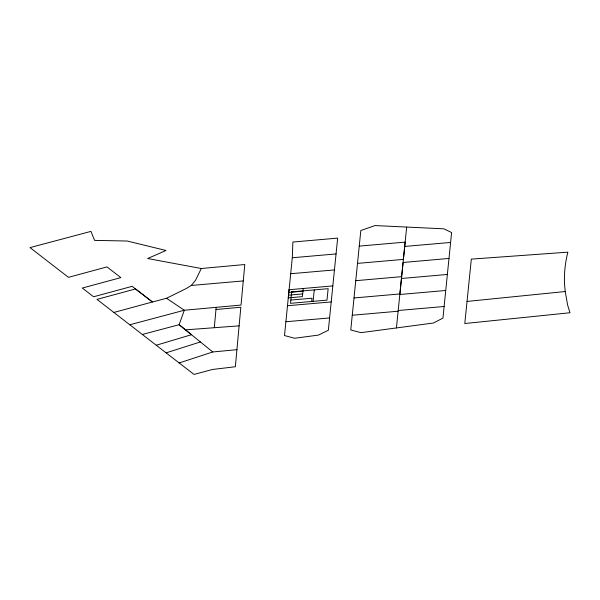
<?xml version="1.0" encoding="UTF-8"?>
<svg xmlns="http://www.w3.org/2000/svg" width="600" height="600" viewBox="0 0 600 600"><rect width="100%" height="100%" fill="white"/><g stroke="black" fill="none" stroke-linecap="round" stroke-linejoin="round"><path stroke-width="0.9" d="M129.795 324.772L184.312 310.237L241.028 305.07L244.785 264.532L201.278 268.507L195.6 280.192L191.273 285.465L186.21 288.54L166.553 298.26L152.438 301.995L135.525 288.952L96.983 299.392L194.002 374.43L212.513 369.472L235.35 366.735L240.833 307.237L215.985 309.51M214.298 327.72L216.173 307.335M285.892 321.743L292.335 257.243L292.875 242.04L337.657 238.118L328.358 330.233L318.472 335.085L294.638 338.257L284.49 335.55L285.892 321.743L329.61 317.94M357.51 263.385L360.817 230.535L375.038 225.57L443.88 228.825L451.612 232.538L442.942 318.135L433.275 323.04L360.998 332.655L350.767 329.985L357.51 263.385L403.395 259.395L405.158 242.123L359.235 246.105M396.428 327.945L403.088 262.478L448.995 258.442M406.673 227.062L399.893 293.947L354.007 297.96M289.095 289.725L288.263 297.877L302.377 296.647L303.218 288.495M311.678 301.47L312.007 298.215L290.835 300.06M313.087 301.35L314.265 289.905M179.167 362.962L212.745 351.968L236.94 349.68M166.11 352.853L200.385 341.947M156.262 345.24L191.468 334.718L179.137 324.697L142.32 334.47M113.85 312.457L152.438 301.995L132.157 286.327L93.578 296.775L82.312 288.053L120.863 277.62L106.98 266.903L68.46 277.335L30 247.612L90.953 231.39L94.597 240.382L127.208 241.028L165.99 250.478L147.645 258.525L201.278 268.507M467.04 301.433L565.23 291.525L564.518 284.062A726.69 273.397 -6.8 0 1 567.855 252.165L471.33 259.118L464.79 323.52L570 312.757L567.638 305.093L565.23 291.525M404.715 246.442L450.6 242.452M292.275 257.76L336.097 253.928M290.678 273.728L334.462 269.925M191.273 285.465L243.263 280.928M355.74 280.688L401.647 276.66M401.49 278.483L447.368 274.455M289.08 289.725L332.82 285.915M288.817 292.44L302.933 291.21M288.54 295.163L302.655 293.933M399.84 294.495L445.702 290.483M287.452 305.737L331.2 301.928M398.22 310.5L444.127 306.502M352.252 315.248L398.107 311.228M185.505 329.865L239.108 325.86M166.553 298.26L184.312 310.237L179.137 324.697L212.745 351.968M291.675 291.87L290.498 303.315L326.978 300.142L328.155 288.69L291.675 291.87"/></g></svg>
